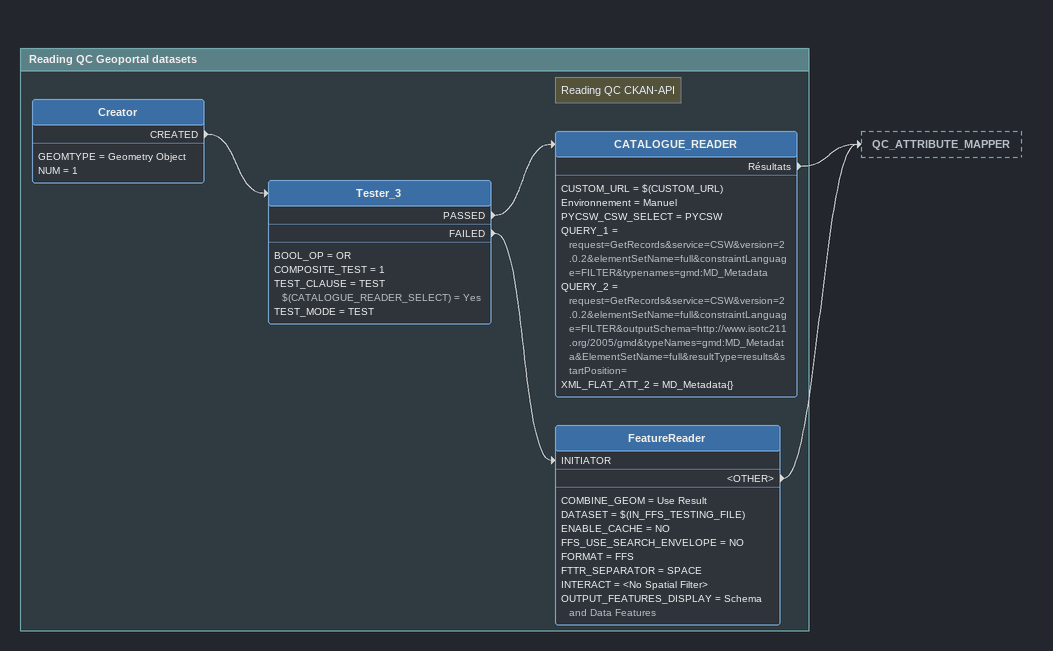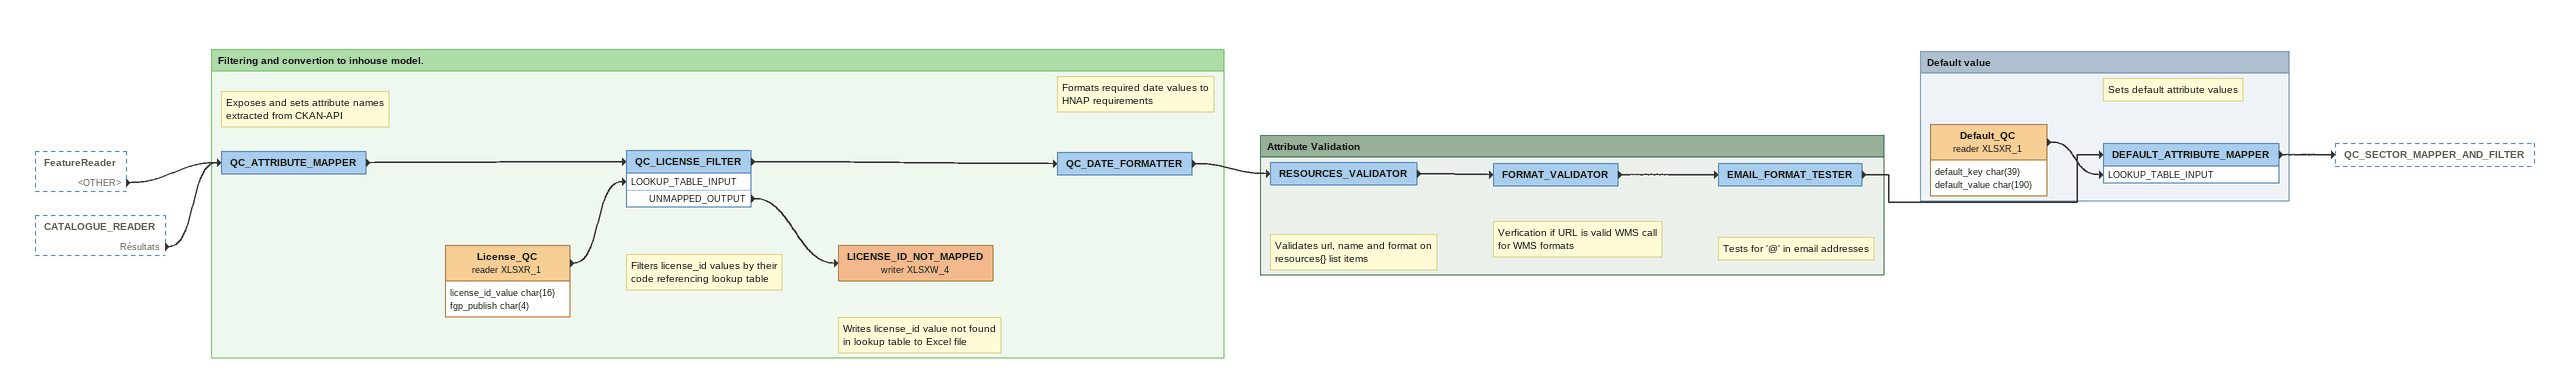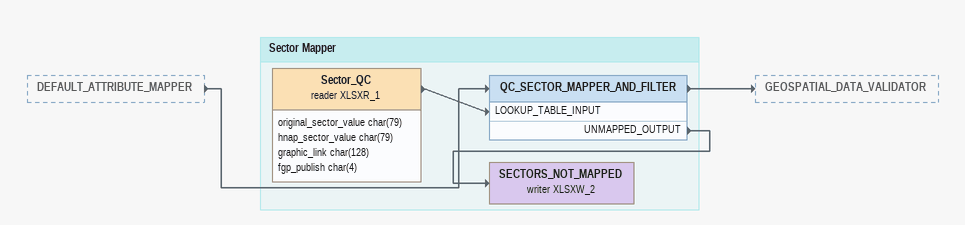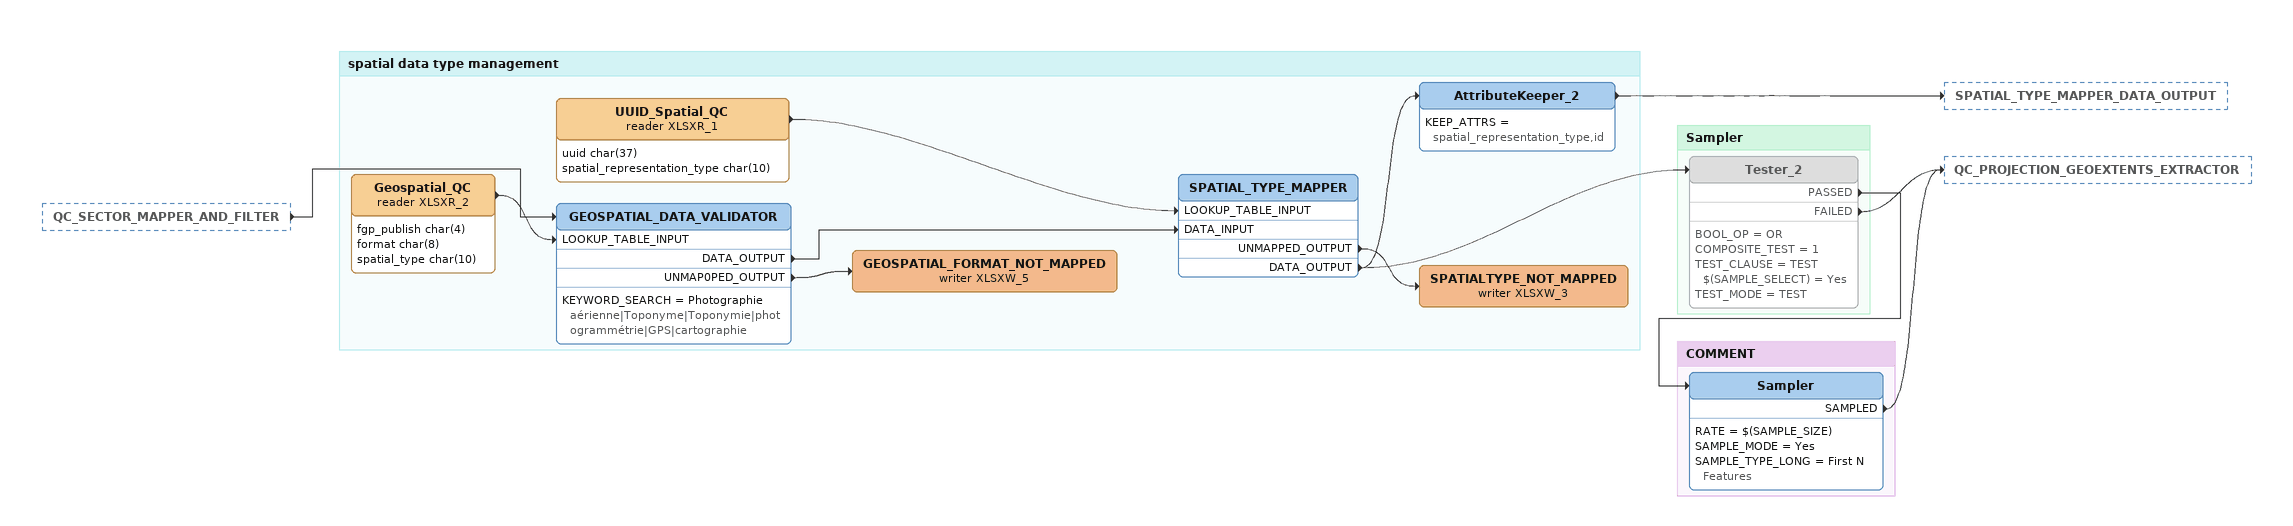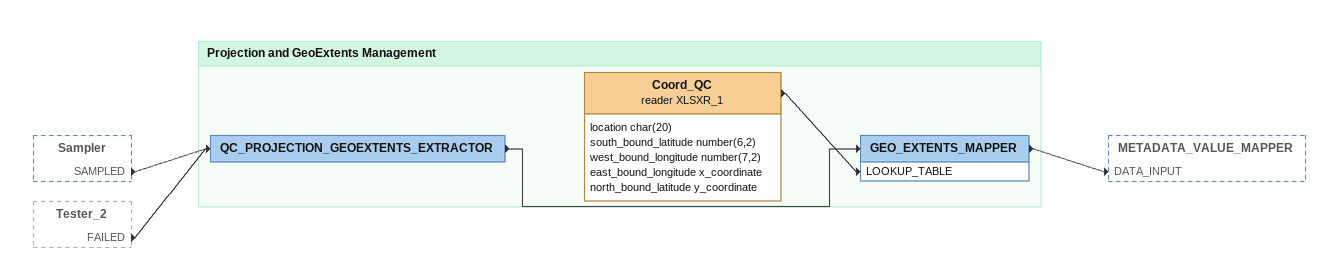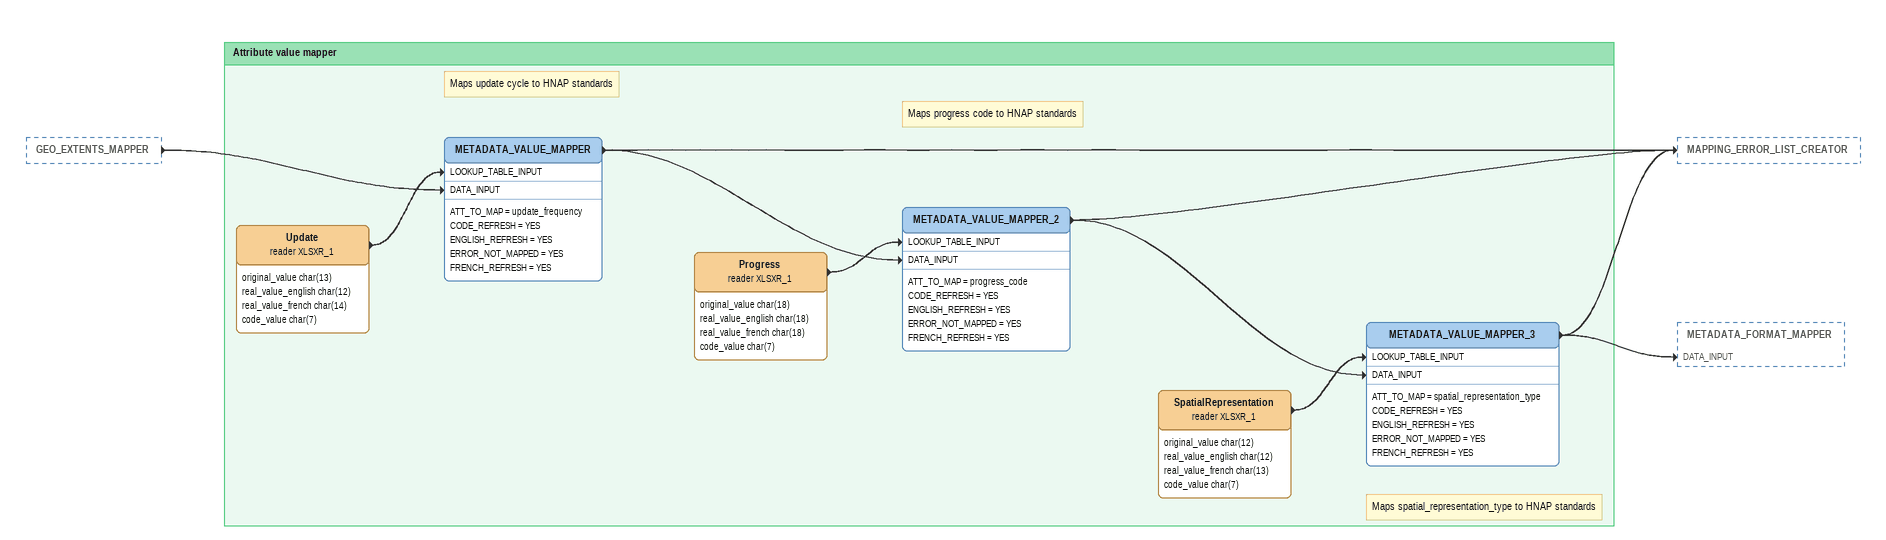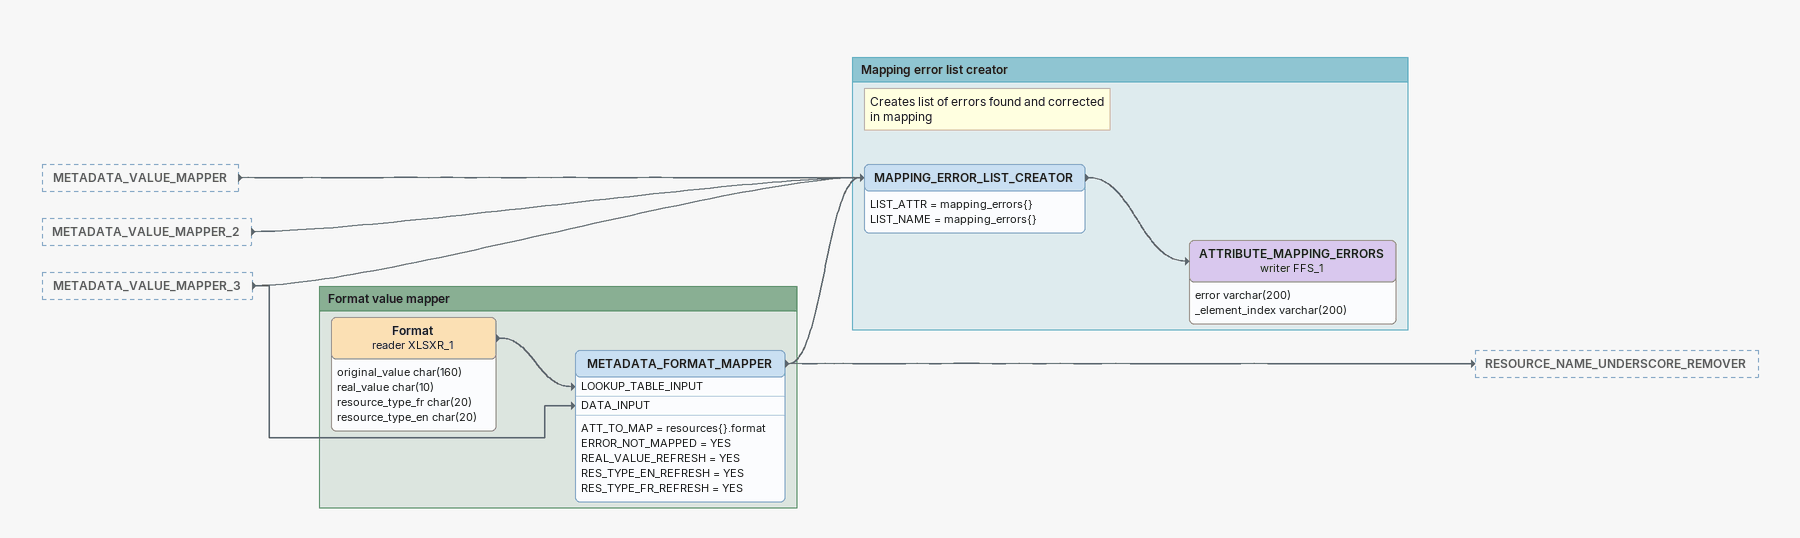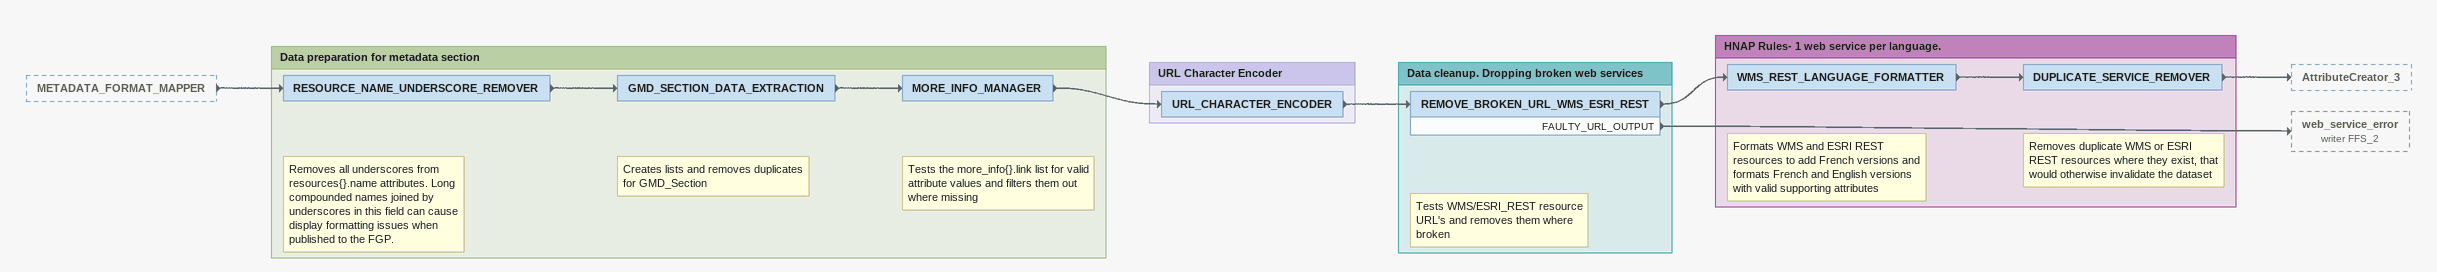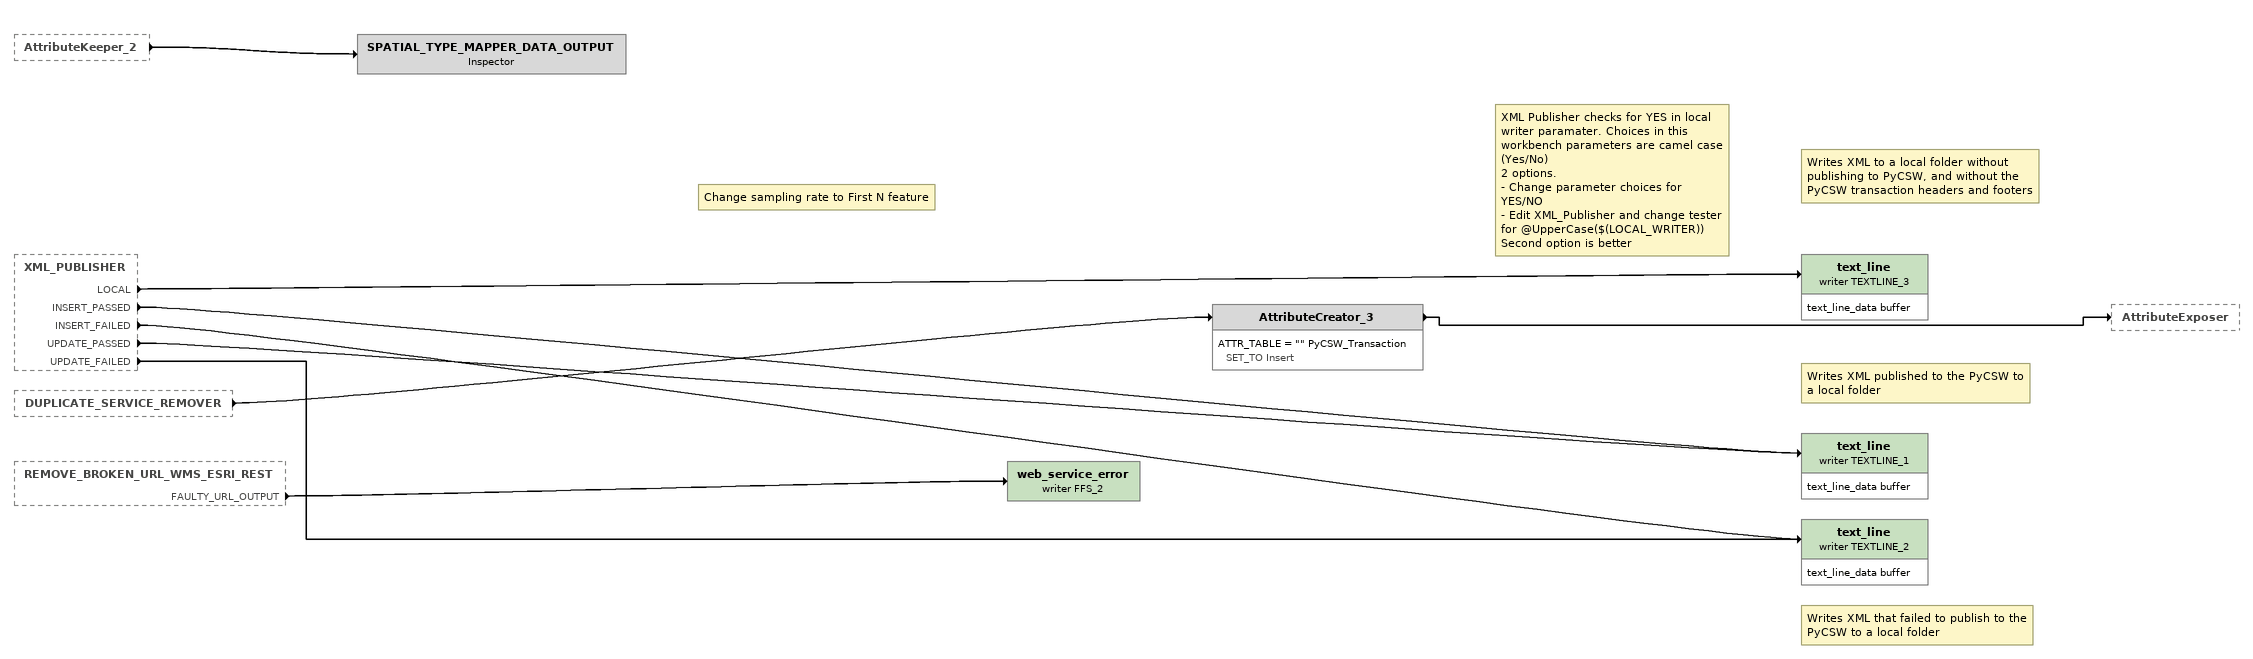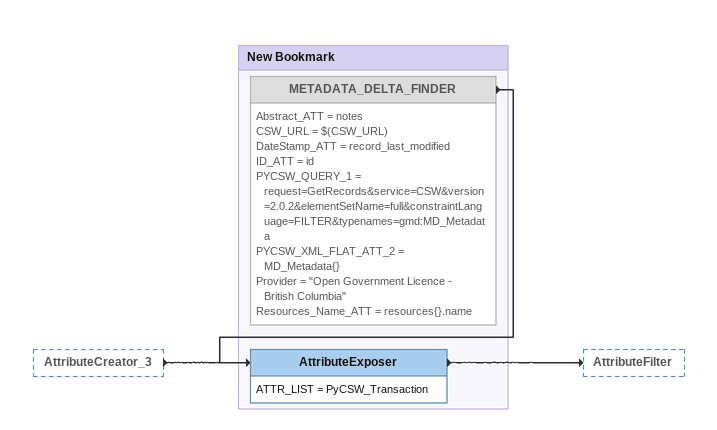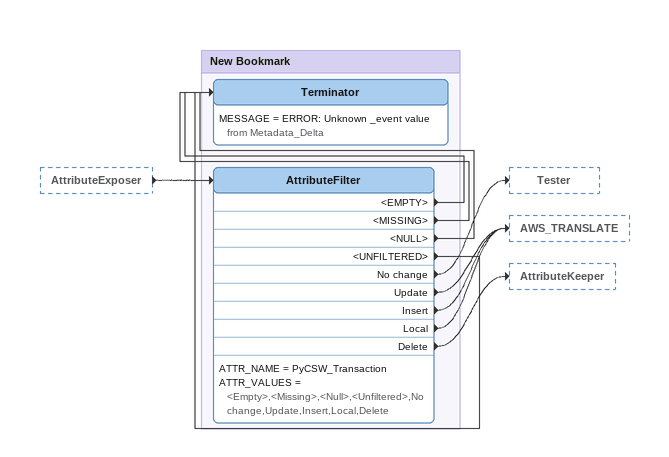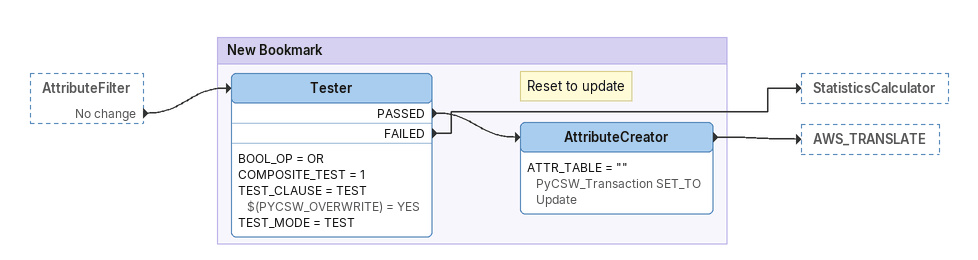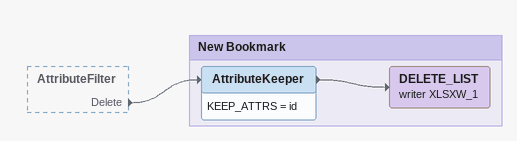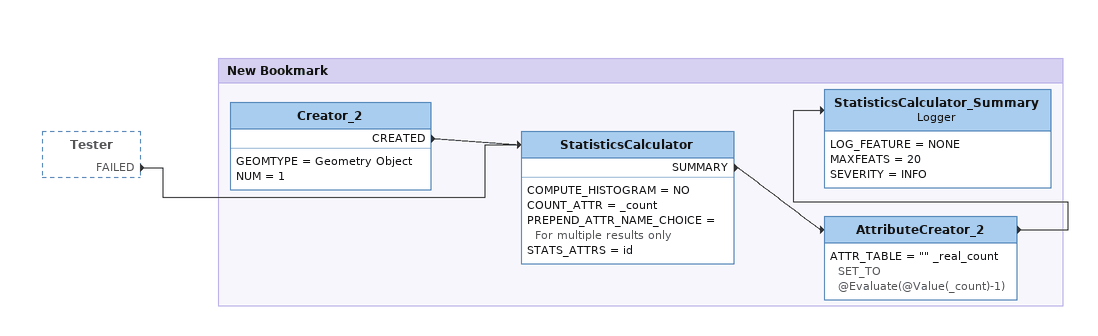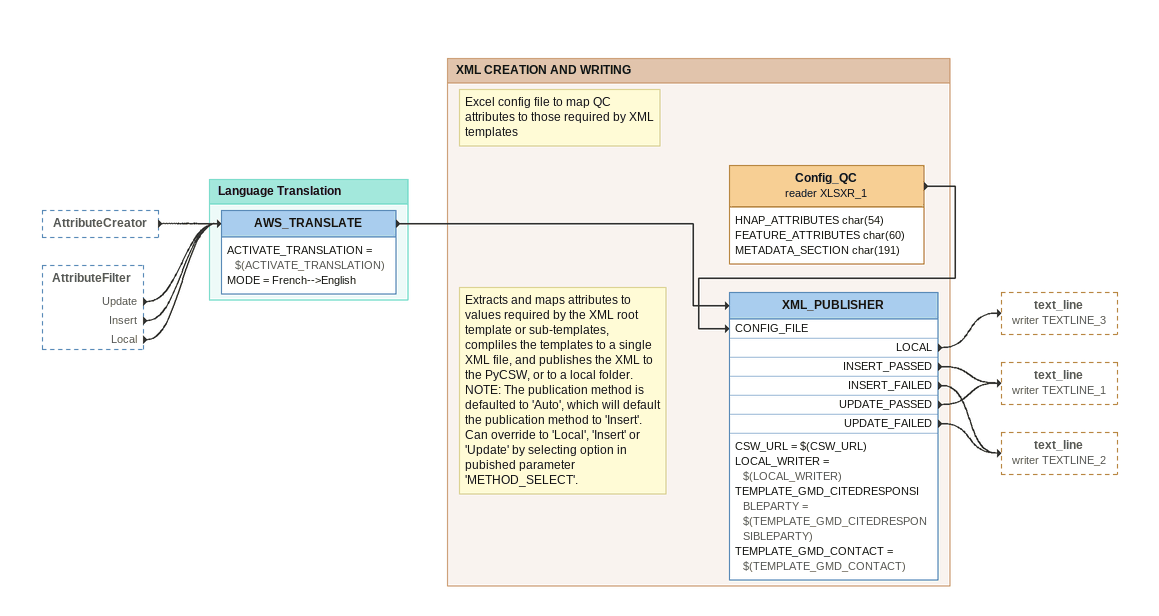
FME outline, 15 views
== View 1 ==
Bookmark: Reading QC Geoportal datasets
Creator
    GEOMTYPE = Geometry Object
    NUM = 1
    CREATED -> Tester_3
Tester_3
    BOOL_OP = OR
    COMPOSITE_TEST = 1
    TEST_CLAUSE = TEST $(CATALOGUE_READER_SELECT) = Yes
    TEST_MODE = TEST
    PASSED -> CATALOGUE_READER
    FAILED -> FeatureReader [INITIATOR]
Note: Reading QC CKAN-API
CATALOGUE_READER
    CUSTOM_URL = $(CUSTOM_URL)
    Environnement = Manuel
    PYCSW_CSW_SELECT = PYCSW
    QUERY_1 = request=GetRecords&service=CSW&version=2.0.2&elementSetName=full&constraintLanguage=FILTER&typenames=gmd:MD_Metadata
    QUERY_2 = request=GetRecords&service=CSW&version=2.0.2&elementSetName=full&constraintLanguage=FILTER&outputSchema=http://www.isotc211.org/2005/gmd&typeNames=gmd:MD_Metadata&ElementSetName=full&resultType=results&startPosition=
    XML_FLAT_ATT_2 = MD_Metadata{}
    Résultats -> QC_ATTRIBUTE_MAPPER
FeatureReader
    COMBINE_GEOM = Use Result
    DATASET = $(IN_FFS_TESTING_FILE)
    ENABLE_CACHE = NO
    FFS_USE_SEARCH_ENVELOPE = NO
    FORMAT = FFS
    FTTR_SEPARATOR = SPACE
    INTERACT = <No Spatial Filter>
    OUTPUT_FEATURES_DISPLAY = Schema and Data Features
    <OTHER> -> QC_ATTRIBUTE_MAPPER

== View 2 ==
FeatureReader [outside]
    <OTHER> -> QC_ATTRIBUTE_MAPPER
CATALOGUE_READER [outside]
    Résultats -> QC_ATTRIBUTE_MAPPER

Bookmark: Filtering and convertion to inhouse model.
Note: Exposes and sets attribute names extracted from CKAN-API
QC_ATTRIBUTE_MAPPER
    -> QC_LICENSE_FILTER
License_QC (reader XLSXR_1)
    attributes: license_id_value char(16), fgp_publish char(4)
    -> QC_LICENSE_FILTER [LOOKUP_TABLE_INPUT]
Note: Filters license_id values by their code referencing lookup table
QC_LICENSE_FILTER
    -> QC_DATE_FORMATTER
    UNMAPPED_OUTPUT -> LICENSE_ID_NOT_MAPPED (writer XLSXW_4)
Note: Formats required date values to HNAP requirements
QC_DATE_FORMATTER
    -> RESOURCES_VALIDATOR
Note: Writes license_id value not found in lookup table to Excel file
LICENSE_ID_NOT_MAPPED (writer XLSXW_4)

Bookmark: Attribute Validation
Note: Validates url, name and format on resources{} list items
RESOURCES_VALIDATOR
    -> FORMAT_VALIDATOR
Note: Verfication if URL is valid WMS call for WMS formats
FORMAT_VALIDATOR
    -> EMAIL_FORMAT_TESTER
Note: Tests for '@' in email addresses
EMAIL_FORMAT_TESTER
    -> DEFAULT_ATTRIBUTE_MAPPER

Bookmark: Default value
Default_QC (reader XLSXR_1)
    attributes: default_key char(39), default_value char(190)
    -> DEFAULT_ATTRIBUTE_MAPPER [LOOKUP_TABLE_INPUT]
Note: Sets default attribute values
DEFAULT_ATTRIBUTE_MAPPER
    -> QC_SECTOR_MAPPER_AND_FILTER

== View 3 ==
DEFAULT_ATTRIBUTE_MAPPER [outside]
    -> QC_SECTOR_MAPPER_AND_FILTER

Bookmark: Sector Mapper
Sector_QC (reader XLSXR_1)
    attributes: original_sector_value char(79), hnap_sector_value char(79), graphic_link char(128), fgp_publish char(4)
    -> QC_SECTOR_MAPPER_AND_FILTER [LOOKUP_TABLE_INPUT]
QC_SECTOR_MAPPER_AND_FILTER
    -> GEOSPATIAL_DATA_VALIDATOR
    UNMAPPED_OUTPUT -> SECTORS_NOT_MAPPED (writer XLSXW_2)
SECTORS_NOT_MAPPED (writer XLSXW_2)

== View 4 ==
QC_SECTOR_MAPPER_AND_FILTER [outside]
    -> GEOSPATIAL_DATA_VALIDATOR

Bookmark: spatial data type management
Geospatial_QC (reader XLSXR_2)
    attributes: fgp_publish char(4), format char(8), spatial_type char(10)
    -> GEOSPATIAL_DATA_VALIDATOR [LOOKUP_TABLE_INPUT]
GEOSPATIAL_DATA_VALIDATOR
    KEYWORD_SEARCH = Photographie aérienne|Toponyme|Toponymie|photogrammétrie|GPS|cartographie
    DATA_OUTPUT -> SPATIAL_TYPE_MAPPER [DATA_INPUT]
    UNMAP0PED_OUTPUT -> GEOSPATIAL_FORMAT_NOT_MAPPED (writer XLSXW_5)
GEOSPATIAL_FORMAT_NOT_MAPPED (writer XLSXW_5)
UUID_Spatial_QC (reader XLSXR_1)
    attributes: uuid char(37), spatial_representation_type char(10)
    -> SPATIAL_TYPE_MAPPER [LOOKUP_TABLE_INPUT]
SPATIAL_TYPE_MAPPER
    UNMAPPED_OUTPUT -> SPATIALTYPE_NOT_MAPPED (writer XLSXW_3)
    DATA_OUTPUT -> Tester_2
    DATA_OUTPUT -> AttributeKeeper_2
AttributeKeeper_2
    KEEP_ATTRS = spatial_representation_type,id
    -> SPATIAL_TYPE_MAPPER_DATA_OUTPUT
SPATIALTYPE_NOT_MAPPED (writer XLSXW_3)

Bookmark: Sampler
Tester_2 [off]
    BOOL_OP = OR
    COMPOSITE_TEST = 1
    TEST_CLAUSE = TEST $(SAMPLE_SELECT) = Yes
    TEST_MODE = TEST
    PASSED -> Sampler
    FAILED -> QC_PROJECTION_GEOEXTENTS_EXTRACTOR

Bookmark: COMMENT
Sampler
    RATE = $(SAMPLE_SIZE)
    SAMPLE_MODE = Yes
    SAMPLE_TYPE_LONG = First N Features
    SAMPLED -> QC_PROJECTION_GEOEXTENTS_EXTRACTOR

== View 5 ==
Sampler [outside]
    SAMPLED -> QC_PROJECTION_GEOEXTENTS_EXTRACTOR
Tester_2 [outside]
    FAILED -> QC_PROJECTION_GEOEXTENTS_EXTRACTOR

Bookmark: Projection and GeoExtents Management
QC_PROJECTION_GEOEXTENTS_EXTRACTOR
    -> GEO_EXTENTS_MAPPER
Coord_QC (reader XLSXR_1)
    attributes: location char(20), south_bound_latitude number(6,2), west_bound_longitude number(7,2), east_bound_longitude x_coordinate, north_bound_latitude y_coordinate
    -> GEO_EXTENTS_MAPPER [LOOKUP_TABLE]
GEO_EXTENTS_MAPPER
    -> METADATA_VALUE_MAPPER [DATA_INPUT]

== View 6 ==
GEO_EXTENTS_MAPPER [outside]
    -> METADATA_VALUE_MAPPER [DATA_INPUT]

Bookmark: Attribute value mapper
Update (reader XLSXR_1)
    attributes: original_value char(13), real_value_english char(12), real_value_french char(14), code_value char(7)
    -> METADATA_VALUE_MAPPER [LOOKUP_TABLE_INPUT]
Note: Maps update cycle to HNAP standards
METADATA_VALUE_MAPPER
    ATT_TO_MAP = update_frequency
    CODE_REFRESH = YES
    ENGLISH_REFRESH = YES
    ERROR_NOT_MAPPED = YES
    FRENCH_REFRESH = YES
    -> MAPPING_ERROR_LIST_CREATOR
    -> METADATA_VALUE_MAPPER_2 [DATA_INPUT]
Progress (reader XLSXR_1)
    attributes: original_value char(18), real_value_english char(18), real_value_french char(18), code_value char(7)
    -> METADATA_VALUE_MAPPER_2 [LOOKUP_TABLE_INPUT]
Note: Maps progress code to HNAP standards
METADATA_VALUE_MAPPER_2
    ATT_TO_MAP = progress_code
    CODE_REFRESH = YES
    ENGLISH_REFRESH = YES
    ERROR_NOT_MAPPED = YES
    FRENCH_REFRESH = YES
    -> METADATA_VALUE_MAPPER_3 [DATA_INPUT]
    -> MAPPING_ERROR_LIST_CREATOR
SpatialRepresentation (reader XLSXR_1)
    attributes: original_value char(12), real_value_english char(12), real_value_french char(13), code_value char(7)
    -> METADATA_VALUE_MAPPER_3 [LOOKUP_TABLE_INPUT]
Note: Maps spatial_representation_type to HNAP standards
METADATA_VALUE_MAPPER_3
    ATT_TO_MAP = spatial_representation_type
    CODE_REFRESH = YES
    ENGLISH_REFRESH = YES
    ERROR_NOT_MAPPED = YES
    FRENCH_REFRESH = YES
    -> METADATA_FORMAT_MAPPER [DATA_INPUT]
    -> MAPPING_ERROR_LIST_CREATOR

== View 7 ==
METADATA_VALUE_MAPPER [outside]
    -> MAPPING_ERROR_LIST_CREATOR
METADATA_VALUE_MAPPER_2 [outside]
    -> MAPPING_ERROR_LIST_CREATOR
METADATA_VALUE_MAPPER_3 [outside]
    -> METADATA_FORMAT_MAPPER [DATA_INPUT]
    -> MAPPING_ERROR_LIST_CREATOR

Bookmark: Format value mapper
Format (reader XLSXR_1)
    attributes: original_value char(160), real_value char(10), resource_type_fr char(20), resource_type_en char(20)
    -> METADATA_FORMAT_MAPPER [LOOKUP_TABLE_INPUT]
METADATA_FORMAT_MAPPER
    ATT_TO_MAP = resources{}.format
    ERROR_NOT_MAPPED = YES
    REAL_VALUE_REFRESH = YES
    RES_TYPE_EN_REFRESH = YES
    RES_TYPE_FR_REFRESH = YES
    -> MAPPING_ERROR_LIST_CREATOR
    -> RESOURCE_NAME_UNDERSCORE_REMOVER

Bookmark: Mapping error list creator
Note: Creates list of errors found and corrected in mapping
MAPPING_ERROR_LIST_CREATOR
    LIST_ATTR = mapping_errors{}
    LIST_NAME = mapping_errors{}
    -> ATTRIBUTE_MAPPING_ERRORS (writer FFS_1)
ATTRIBUTE_MAPPING_ERRORS (writer FFS_1)
    attributes: error varchar(200), _element_index varchar(200)

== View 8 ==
METADATA_FORMAT_MAPPER [outside]
    -> RESOURCE_NAME_UNDERSCORE_REMOVER

Bookmark: Data preparation for metadata section
Note: Removes all underscores from resources{}.name attributes. Long compounded names joined by underscores in this field can cause display formatting issues when published to the FGP.
RESOURCE_NAME_UNDERSCORE_REMOVER
    -> GMD_SECTION_DATA_EXTRACTION
Note: Creates lists and removes duplicates for GMD_Section
GMD_SECTION_DATA_EXTRACTION
    -> MORE_INFO_MANAGER
Note: Tests the more_info{}.link list for valid attribute values and filters them out where missing
MORE_INFO_MANAGER
    -> URL_CHARACTER_ENCODER

Bookmark: URL Character Encoder
URL_CHARACTER_ENCODER
    -> REMOVE_BROKEN_URL_WMS_ESRI_REST

Bookmark: Data cleanup. Dropping broken web services
Note: Tests WMS/ESRI_REST resource URL's and removes them where broken
REMOVE_BROKEN_URL_WMS_ESRI_REST
    -> WMS_REST_LANGUAGE_FORMATTER
    FAULTY_URL_OUTPUT -> web_service_error (writer FFS_2)

Bookmark: HNAP Rules- 1 web service per language.
Note: Formats WMS and ESRI REST resources to add French versions and formats French and English versions with valid supporting attributes
WMS_REST_LANGUAGE_FORMATTER
    -> DUPLICATE_SERVICE_REMOVER
Note: Removes duplicate WMS or ESRI REST resources where they exist, that would otherwise invalidate the dataset
DUPLICATE_SERVICE_REMOVER
    -> AttributeCreator_3

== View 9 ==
AttributeKeeper_2 [outside]
    -> SPATIAL_TYPE_MAPPER_DATA_OUTPUT
XML_PUBLISHER [outside]
    LOCAL -> text_line (writer TEXTLINE_3)
    INSERT_PASSED -> text_line (writer TEXTLINE_1)
    INSERT_FAILED -> text_line (writer TEXTLINE_2)
    UPDATE_PASSED -> text_line (writer TEXTLINE_1)
    UPDATE_FAILED -> text_line (writer TEXTLINE_2)
DUPLICATE_SERVICE_REMOVER [outside]
    -> AttributeCreator_3
REMOVE_BROKEN_URL_WMS_ESRI_REST [outside]
    FAULTY_URL_OUTPUT -> web_service_error (writer FFS_2)
Note: Change sampling rate to First N feature
SPATIAL_TYPE_MAPPER_DATA_OUTPUT: Inspector
AttributeCreator_3
    ATTR_TABLE = "" PyCSW_Transaction SET_TO Insert
    -> AttributeExposer
web_service_error (writer FFS_2)
Note: XML Publisher checks for YES in local writer paramater. Choices in this workbench parameters are camel case (Yes/No) / 2 options. / - Change parameter choices for YES/NO / - Edit XML_Publisher and change tester for @UpperCase($(LOCAL_WRITER)) / Second option is better
Note: Writes XML to a local folder without publishing to PyCSW, and without the PyCSW transaction headers and footers
text_line (writer TEXTLINE_3)
    attributes: text_line_data buffer
Note: Writes XML published to the PyCSW to a local folder
text_line (writer TEXTLINE_1)
    attributes: text_line_data buffer
Note: Writes XML that failed to publish to the PyCSW to a local folder
text_line (writer TEXTLINE_2)
    attributes: text_line_data buffer

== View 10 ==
AttributeCreator_3 [outside]
    -> AttributeExposer

Bookmark: New Bookmark
METADATA_DELTA_FINDER [off]
    Abstract_ATT = notes
    CSW_URL = $(CSW_URL)
    DateStamp_ATT = record_last_modified
    ID_ATT = id
    PYCSW_QUERY_1 = request=GetRecords&service=CSW&version=2.0.2&elementSetName=full&constraintLanguage=FILTER&typenames=gmd:MD_Metadata
    PYCSW_XML_FLAT_ATT_2 = MD_Metadata{}
    Provider = "Open Government Licence - British Columbia"
    Resources_Name_ATT = resources{}.name
    -> AttributeExposer
AttributeExposer
    ATTR_LIST = PyCSW_Transaction
    -> AttributeFilter

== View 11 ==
AttributeExposer [outside]
    -> AttributeFilter

Bookmark: New Bookmark
AttributeFilter
    ATTR_NAME = PyCSW_Transaction
    ATTR_VALUES = <Empty>,<Missing>,<Null>,<Unfiltered>,No change,Update,Insert,Local,Delete
    <EMPTY> -> Terminator
    <MISSING> -> Terminator
    <NULL> -> Terminator
    <UNFILTERED> -> Terminator
    No change -> Tester
    Update -> AWS_TRANSLATE
    Insert -> AWS_TRANSLATE
    Local -> AWS_TRANSLATE
    Delete -> AttributeKeeper
Terminator
    MESSAGE = ERROR: Unknown _event value from Metadata_Delta

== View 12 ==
AttributeFilter [outside]
    No change -> Tester

Bookmark: New Bookmark
Tester
    BOOL_OP = OR
    COMPOSITE_TEST = 1
    TEST_CLAUSE = TEST $(PYCSW_OVERWRITE) = YES
    TEST_MODE = TEST
    PASSED -> AttributeCreator
    FAILED -> StatisticsCalculator
Note: Reset to update
AttributeCreator
    ATTR_TABLE = "" PyCSW_Transaction SET_TO Update
    -> AWS_TRANSLATE

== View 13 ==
AttributeFilter [outside]
    Delete -> AttributeKeeper

Bookmark: New Bookmark
AttributeKeeper
    KEEP_ATTRS = id
    -> DELETE_LIST (writer XLSXW_1)
DELETE_LIST (writer XLSXW_1)

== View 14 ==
Tester [outside]
    FAILED -> StatisticsCalculator

Bookmark: New Bookmark
Creator_2
    GEOMTYPE = Geometry Object
    NUM = 1
    CREATED -> StatisticsCalculator
StatisticsCalculator
    COMPUTE_HISTOGRAM = NO
    COUNT_ATTR = _count
    PREPEND_ATTR_NAME_CHOICE = For multiple results only
    STATS_ATTRS = id
    SUMMARY -> AttributeCreator_2
AttributeCreator_2
    ATTR_TABLE = "" _real_count SET_TO @Evaluate(@Value(_count)-1)
    -> StatisticsCalculator_Summary
StatisticsCalculator_Summary: Logger
    LOG_FEATURE = NONE
    MAXFEATS = 20
    SEVERITY = INFO

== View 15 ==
AttributeCreator [outside]
    -> AWS_TRANSLATE
AttributeFilter [outside]
    Update -> AWS_TRANSLATE
    Insert -> AWS_TRANSLATE
    Local -> AWS_TRANSLATE

Bookmark: Language Translation
AWS_TRANSLATE
    ACTIVATE_TRANSLATION = $(ACTIVATE_TRANSLATION)
    MODE = French-->English
    -> XML_PUBLISHER

Bookmark: XML CREATION AND WRITING
Note: Excel config file to map QC attributes to those required by XML templates
Config_QC (reader XLSXR_1)
    attributes: HNAP_ATTRIBUTES char(54), FEATURE_ATTRIBUTES char(60), METADATA_SECTION char(191)
    -> XML_PUBLISHER [CONFIG_FILE]
Note: Extracts and maps attributes to values required by the XML root template or sub-templates, compliles the templates to a single XML file, and publishes the XML to the PyCSW, or to a local folder. / NOTE: The publication method is defaulted to 'Auto', which will default the publication method to 'Insert'. Can override to 'Local', 'Insert' or 'Update' by selecting option in pubished parameter 'METHOD_SELECT'.
XML_PUBLISHER
    CSW_URL = $(CSW_URL)
    LOCAL_WRITER = $(LOCAL_WRITER)
    TEMPLATE_GMD_CITEDRESPONSIBLEPARTY = $(TEMPLATE_GMD_CITEDRESPONSIBLEPARTY)
    TEMPLATE_GMD_CONTACT = $(TEMPLATE_GMD_CONTACT)
    LOCAL -> text_line (writer TEXTLINE_3)
    INSERT_PASSED -> text_line (writer TEXTLINE_1)
    INSERT_FAILED -> text_line (writer TEXTLINE_2)
    UPDATE_PASSED -> text_line (writer TEXTLINE_1)
    UPDATE_FAILED -> text_line (writer TEXTLINE_2)
